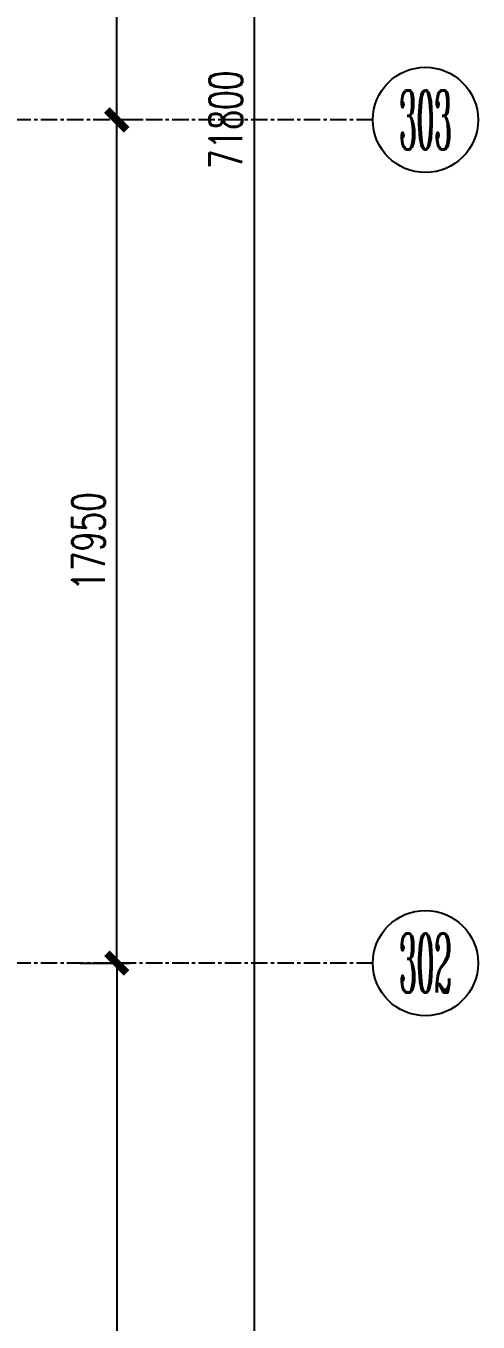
# Model space of a CAD drawing. Extents: x 782294 to 1727252, y -631030 to 17645.
# Drawn here: x 1187025 to 1196650, y -577010 to -549418 of the extents above; entities that cross this region are included whole.
import ezdxf
from ezdxf.enums import TextEntityAlignment as Align

# ---------------------------------------------------------------- set-up
doc = ezdxf.new("R2010")
doc.units = 0
doc.linetypes.add('CENTER', pattern=[2, 1.25, -0.25, 0.25, -0.25])
doc.layers.get('Defpoints').update_dxf_attribs({"color": 210})
for name, color, linetype in [('3符号', 3, 'Continuous'), ('A-AXIS-DP', 126, 'Continuous'), ('DIM', 173, 'Continuous'), ('DOTE', 1, 'CENTER')]:
    doc.layers.add(name, color=color, linetype=linetype)
doc.styles.add('_TCH_AXIS', font='COMPLEX', dxfattribs={"bigfont": 'GBCBIG'})
doc.styles.add('DHTEXT-1', font='romans.shx', dxfattribs={"width": 0.7, "bigfont": 'chinese.shx'})
doc.dimstyles.new('ZN280', dxfattribs={"dimscale": 280, "dimtxt": 2.5, "dimasz": 1.5, "dimexe": 1, "dimexo": 2, "dimgap": 0.9, "dimtad": 1, "dimdec": 0, "dimdsep": 46, "dimtxsty": 'DHTEXT-1', "dimblk": 'ARCHTICK', "dimcen": 2.5, "dimclrd": 173, "dimclre": 173, "dimclrt": 7, "dimazin": 2, "dimtfac": 1, "dimtdec": 0, "dimtix": 1, "dimtmove": 2, "dimatfit": 3, "dimfxl": 0, "dimarcsym": 0})

# ---------------------------------------------------------------- blocks, each defined once
blk = doc.blocks.new('卓越-轴号')
blk.add_circle((0, 0), 4)
at = {"color": 0, "style": '_TCH_AXIS', "width": 1.041667, "flags": 8}
blk.add_attdef('A', text='', height=4.48, dxfattribs=at).set_placement((-2, -2.24), (2, -2.24), align=Align.FIT)
blk = doc.blocks.new('_ArchTick')
at = {"color": 0, "linetype": 'ByBlock', "const_width": 0.4}
blk.add_lwpolyline([(-0.5, -0.5), (0.5, 0.5)], dxfattribs=at)
blk = doc.blocks.new('*D1538')
at = {"layer": 'Defpoints', "color": 0, "ltscale": 2800, "transparency": 16777216}
for p in [(189981, 35900), (189981, 35900), (188639, 17950)]:
    blk.add_point(p, dxfattribs=at)
at = {"layer": 'DIM', "color": 173, "linetype": 'ByBlock', "lineweight": -2, "ltscale": 2800, "transparency": 16777216}
for p, q in [((189981, 17950), (189981, 35900)), ((190541, 35900), (190261, 35900)), ((189199, 17950), (190261, 17950))]:
    blk.add_line(p, q, dxfattribs=at)
at = {"layer": 'DIM', "color": 173, "lineweight": -2, "ltscale": 2800, "transparency": 16777216, "xscale": 420, "yscale": 420, "zscale": 420}
for p, rotation in [((189981, 35900), 90), ((189981, 17950), 270)]:
    blk.add_blockref('_ArchTick', p, dxfattribs=dict(at, rotation=rotation))
at = {"layer": 'DIM', "color": 7, "ltscale": 2800, "transparency": 16777216, "insert": (189379, 26925), "char_height": 700, "attachment_point": 5, "rotation": 90, "style": 'DHTEXT-1'}
blk.add_mtext('17950', dxfattribs=at)
blk = doc.blocks.new('*D1539')
at = {"layer": 'Defpoints', "color": 0, "ltscale": 2800, "transparency": 16777216}
for p in [(189981, 53850), (189981, 53850), (189981, 35900)]:
    blk.add_point(p, dxfattribs=at)
at = {"layer": 'DIM', "color": 173, "linetype": 'ByBlock', "lineweight": -2, "ltscale": 2800, "transparency": 16777216}
for p, q in [((189981, 35900), (189981, 53850)), ((190541, 53850), (190261, 53850)), ((190541, 35900), (190261, 35900))]:
    blk.add_line(p, q, dxfattribs=at)
at = {"layer": 'DIM', "color": 173, "lineweight": -2, "ltscale": 2800, "transparency": 16777216, "xscale": 420, "yscale": 420, "zscale": 420}
for p, rotation in [((189981, 53850), 90), ((189981, 35900), 270)]:
    blk.add_blockref('_ArchTick', p, dxfattribs=dict(at, rotation=rotation))
at = {"layer": 'DIM', "color": 7, "ltscale": 2800, "transparency": 16777216, "insert": (189379, 44875), "char_height": 700, "attachment_point": 5, "rotation": 90, "style": 'DHTEXT-1'}
blk.add_mtext('17950', dxfattribs=at)
blk = doc.blocks.new('*D1541')
at = {"layer": 'Defpoints', "color": 0, "ltscale": 2800, "transparency": 16777216}
for p in [(193324, 71800), (192904, 0), (193324, 0)]:
    blk.add_point(p, dxfattribs=at)
at = {"layer": 'DIM', "color": 173, "linetype": 'ByBlock', "lineweight": -2, "ltscale": 2800, "transparency": 16777216}
for p, q in [((192764, 71800), (192624, 71800)), ((192904, 71800), (192904, 0)), ((192764, 0), (192624, 0))]:
    blk.add_line(p, q, dxfattribs=at)
at = {"layer": 'DIM', "color": 173, "lineweight": -2, "ltscale": 2800, "transparency": 16777216, "xscale": 420, "yscale": 420, "zscale": 420}
for p, rotation in [((192904, 71800), 90), ((192904, 0), 270)]:
    blk.add_blockref('_ArchTick', p, dxfattribs=dict(at, rotation=rotation))
at = {"layer": 'DIM', "color": 7, "ltscale": 2800, "transparency": 16777216, "insert": (192302, 35900), "char_height": 700, "attachment_point": 5, "rotation": 90, "style": 'DHTEXT-1'}
blk.add_mtext('71800', dxfattribs=at)
blk = doc.blocks.new('*D1545')
at = {"layer": 'Defpoints', "color": 0, "ltscale": 2800, "transparency": 16777216}
for p in [(188639, 17950), (188639, 0), (189981, 0)]:
    blk.add_point(p, dxfattribs=at)
at = {"layer": 'DIM', "color": 173, "linetype": 'ByBlock', "lineweight": -2, "ltscale": 2800, "transparency": 16777216}
for p, q in [((189199, 17950), (190261, 17950)), ((189981, 17950), (189981, 0)), ((189199, 0), (190261, 0))]:
    blk.add_line(p, q, dxfattribs=at)
at = {"layer": 'DIM', "color": 173, "lineweight": -2, "ltscale": 2800, "transparency": 16777216, "xscale": 420, "yscale": 420, "zscale": 420}
for p, rotation in [((189981, 17950), 90), ((189981, 0), 270)]:
    blk.add_blockref('_ArchTick', p, dxfattribs=dict(at, rotation=rotation))
at = {"layer": 'DIM', "color": 7, "ltscale": 2800, "transparency": 16777216, "insert": (189379, 8975), "char_height": 700, "attachment_point": 5, "rotation": 90, "style": 'DHTEXT-1'}
blk.add_mtext('17950', dxfattribs=at)
blk = doc.blocks.new('20250821100720')
at = {"layer": 'DOTE', "ltscale": 280}
for p, q in [((195431, 35900), (-7455.8, 35900)), ((195431, 17950), (-7455.8, 17950))]:
    blk.add_line(p, q, dxfattribs=at)
at = {"layer": '3符号', "color": 7}
ref = blk.add_blockref('卓越-轴号', (196551, 35900), dxfattribs=dict(at, xscale=280, yscale=280, zscale=280))
ref.add_attrib('A', '303', dxfattribs={"layer": '0', "color": 0, "height": 1254.4, "style": '_TCH_AXIS', "width": 0.353774}).set_placement((195991, 35272.8), (197111, 35272.8), align=Align.FIT)
ref = blk.add_blockref('卓越-轴号', (196551, 17950), dxfattribs=dict(at, xscale=280, yscale=280, zscale=280))
ref.add_attrib('A', '302', dxfattribs={"layer": '0', "color": 0, "height": 1254.4, "style": '_TCH_AXIS', "width": 0.353774}).set_placement((195991, 17322.8), (197111, 17322.8), align=Align.FIT)
at = {"layer": 'DIM', "ltscale": 2800}
dim = blk.add_aligned_dim(p1=(193324.3, 71800), p2=(193324.3, 0), distance=-420.1, dimstyle='ZN280', dxfattribs=at)
dim.commit()
dim.dimension.update_dxf_attribs({"geometry": '*D1541', "text_midpoint": (192302.2, 35900)})
for base, p1, p2, picture, middle in [((189980.8, 53850), (189980.8, 35900), (189980.8, 53850), '*D1539', (189378.8, 44875)), ((189980.8, 35900), (188638.8, 17950), (189980.8, 35900), '*D1538', (189378.8, 26925)), ((189980.8, 0), (188638.8, 17950), (188638.8, 0), '*D1545', (189378.8, 8975))]:
    dim = blk.add_linear_dim(base=base, p1=p1, p2=p2, angle=270, dimstyle='ZN280', dxfattribs=at)
    dim.commit()
    dim.dimension.update_dxf_attribs({"geometry": picture, "text_midpoint": middle})

msp = doc.modelspace()

# ---------------------------------------------------------------- block references
at = {"layer": 'A-AXIS-DP', "ltscale": 2800}
msp.add_blockref('20250821100720', (998978.7, -587318.4), dxfattribs=at)

doc.saveas('drawing.dxf')
